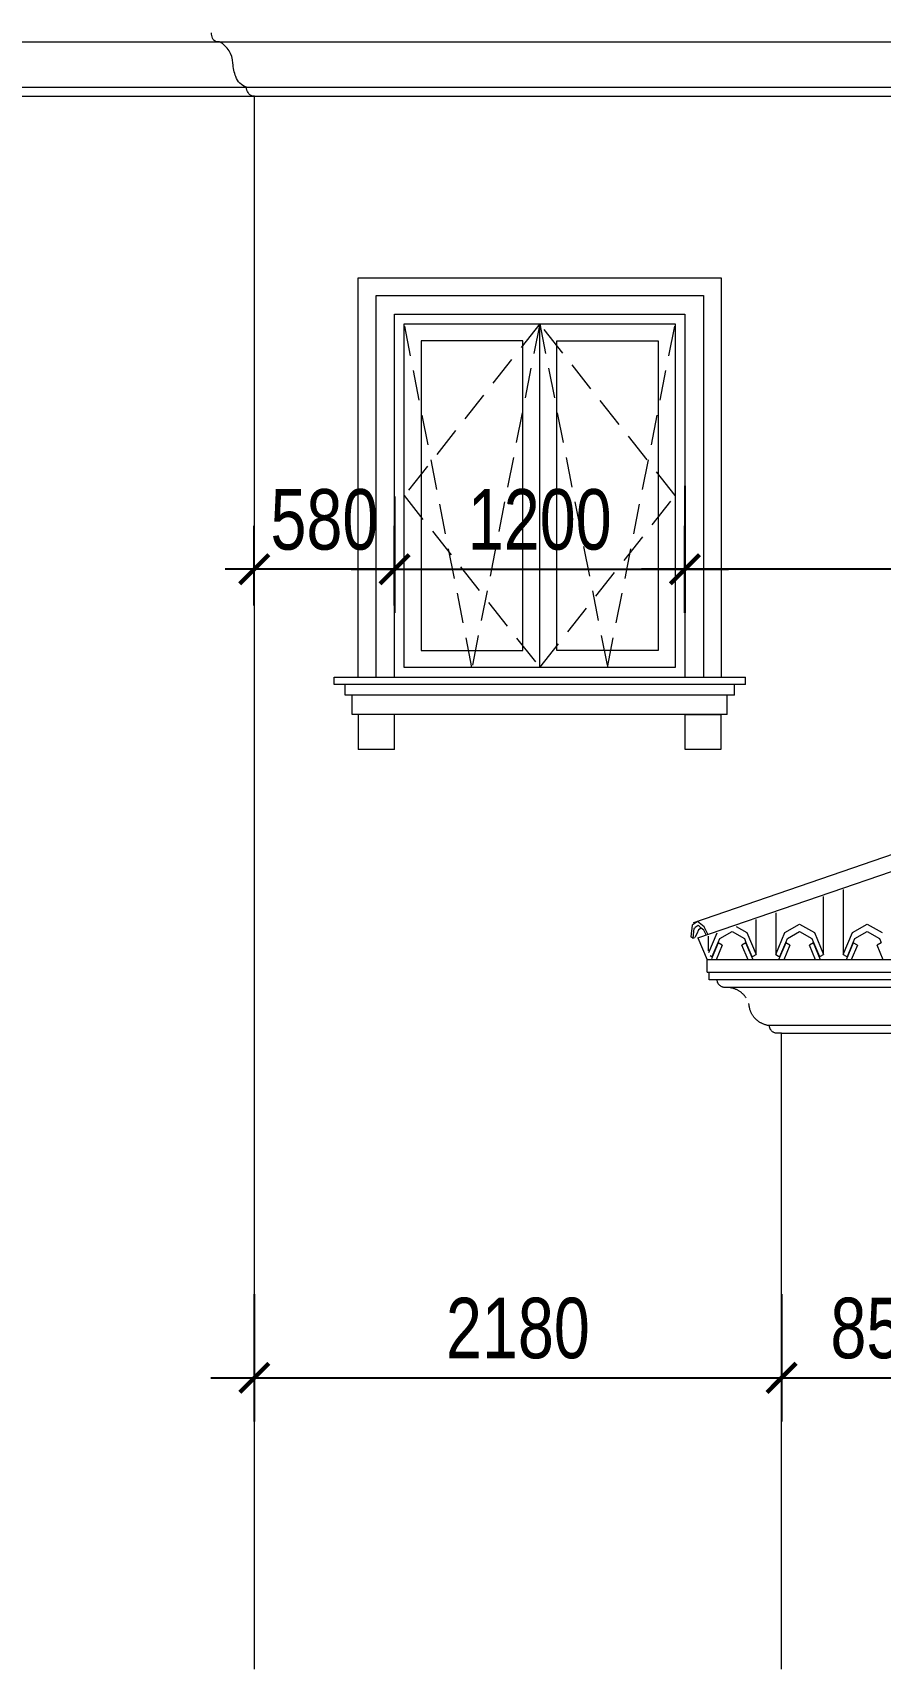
# Model space of a CAD drawing. Header units: millimetres. Extents: x -78046 to 260989, y -99288 to 158505.
# Drawn here: x 238567 to 242072, y -62981 to -56219 of the extents above; entities that cross this region are included whole.
import ezdxf
from ezdxf.xclip import XClip

# ---------------------------------------------------------------- set-up
doc = ezdxf.new("R2010")
doc.units = ezdxf.units.MM
doc.header["$LTSCALE"] = 100
doc.header["$XCLIPFRAME"] = 0
doc.header["$PDMODE"] = 98
doc.linetypes.add('HIDDEN', pattern=[0.375, 0.25, -0.125])
doc.layers.get('Defpoints').update_dxf_attribs({"lineweight": 13})
for name, color, linetype, lineweight in [('-DOOR', 137, 'Continuous', 9), ('-HATCH', 8, 'Continuous', 5), ('-HIDE', 3, 'HIDDEN', 13), ('-LINE1', 7, 'Continuous', 18)]:
    doc.layers.add(name, color=color, linetype=linetype, lineweight=lineweight)
doc.styles.add('AVANH', font='VHAVAN_2.TTF', dxfattribs={"width": 0.8})
doc.dimstyles.new('C_100A3', dxfattribs={"dimscale": 100, "dimtxt": 2.5, "dimasz": 1.2, "dimexe": 1.8, "dimexo": 0, "dimgap": 0.75, "dimtad": 1, "dimdec": 0, "dimzin": 0, "dimdsep": 46, "dimtxsty": 'AVANH', "dimblk": 'ARCHTICK', "dimcen": 0, "dimdle": 1.8, "dimclrd": 256, "dimclre": 256, "dimclrt": 7, "dimadec": 0, "dimazin": 0, "dimtfac": 0.0001, "dimtdec": 0, "dimtix": 1, "dimtmove": 2, "dimatfit": 3, "dimldrblk": 'ARCHTICK', "dimfxl": 1.8, "dimtolj": 1, "dimtzin": 0, "dimarcsym": 0})

# ---------------------------------------------------------------- blocks, each defined once
blk = doc.blocks.new('lancan')
for p, q in [((-1.1, 988.8), (6547.2, 988.8)), ((-1.1, 968.8), (6547.2, 968.8)), ((-1.1, 120), (6547.2, 120)), ((-1.1, 100), (6547.2, 100)), ((-1.1, 0), (6547.2, 0))]:
    blk.add_line(p, q)
blk = doc.blocks.new('erte')
for p, q in [((214070.7, -49738), (214070.7, -52249.4)), ((214268.8, -52249.4), (214268.8, -49738)), ((214350.1, -49738), (214350.1, -52249.4)), ((214548.2, -52249.4), (214548.2, -49738)), ((214629.5, -49738), (214629.5, -52249.4)), ((214108.5, -52159), (214169.7, -52124.5)), ((214169.7, -52124.5), (214230.9, -52159)), ((214387.9, -52159), (214449.1, -52124.5)), ((214449.1, -52124.5), (214510.3, -52159)), ((214667.3, -52159), (214728.5, -52124.5)), ((214728.5, -52124.5), (214789.7, -52159)), ((214070.7, -52249.4), (214108.5, -52159)), ((214112.2, -52201.7), (214082.9, -52271.6)), ((214087.6, -52258.9), (214112.2, -52200.2)), ((214112.2, -52200.2), (214119, -52184)), ((214112.2, -52201.7), (214112.2, -52200.2)), ((214129.1, -52211.2), (214112.2, -52201.7)), ((214119, -52184), (214169.7, -52155.3)), ((214169.7, -52155.3), (214220.5, -52184)), ((214227.3, -52201.7), (214210.4, -52211.2)), ((214220.5, -52184), (214227.3, -52200.2)), ((214227.3, -52200.2), (214227.3, -52201.7)), ((214227.3, -52200.2), (214251.9, -52258.9)), ((214256.6, -52271.6), (214227.3, -52201.7)), ((214230.9, -52159), (214268.8, -52249.4)), ((214350.1, -52249.4), (214387.9, -52159)), ((214391.6, -52201.7), (214362.3, -52271.6)), ((214367, -52258.9), (214391.6, -52200.2)), ((214391.6, -52200.2), (214398.4, -52184)), ((214391.6, -52201.7), (214391.6, -52200.2)), ((214408.5, -52211.2), (214391.6, -52201.7)), ((214398.4, -52184), (214449.1, -52155.3)), ((214449.1, -52155.3), (214499.9, -52184)), ((214506.7, -52201.7), (214489.8, -52211.2)), ((214499.9, -52184), (214506.7, -52200.2)), ((214506.7, -52200.2), (214506.7, -52201.7)), ((214506.7, -52200.2), (214531.3, -52258.9)), ((214536, -52271.6), (214506.7, -52201.7)), ((214510.3, -52159), (214548.2, -52249.4)), ((214629.5, -52249.4), (214667.3, -52159)), ((214671, -52201.7), (214641.7, -52271.6)), ((214646.4, -52258.9), (214671, -52200.2)), ((214671, -52200.2), (214677.8, -52184)), ((214671, -52201.7), (214671, -52200.2)), ((214687.9, -52211.2), (214671, -52201.7)), ((214677.8, -52184), (214728.5, -52155.3)), ((214728.5, -52155.3), (214779.3, -52184)), ((214786.1, -52201.7), (214769.2, -52211.2)), ((214779.3, -52184), (214786.1, -52200.2)), ((214070.7, -52249.4), (214082.9, -52256.3)), ((214082.9, -52256.3), (214087.6, -52258.9)), ((214129.1, -52211.2), (214103.8, -52271.6)), ((214235.7, -52271.6), (214210.4, -52211.2)), ((214251.9, -52258.9), (214256.5, -52256.3)), ((214256.5, -52256.3), (214268.8, -52249.4)), ((214350.1, -52249.4), (214362.3, -52256.3)), ((214362.3, -52256.3), (214367, -52258.9)), ((214408.5, -52211.2), (214383.2, -52271.6)), ((214515.1, -52271.6), (214489.8, -52211.2)), ((214531.3, -52258.9), (214535.9, -52256.3)), ((214535.9, -52256.3), (214548.2, -52249.4)), ((214629.5, -52249.4), (214641.7, -52256.3)), ((214641.7, -52256.3), (214646.4, -52258.9)), ((214687.9, -52211.2), (214662.6, -52271.6)), ((214794.5, -52271.6), (214769.2, -52211.2))]:
    blk.add_line(p, q)
blk = doc.blocks.new('_ARCHTICK')
at = {"const_width": 0.15}
blk.add_lwpolyline([(-0.5, -0.5), (0.5, 0.5)], dxfattribs=at)
blk = doc.blocks.new('*D273')
at = {"layer": 'Defpoints', "lineweight": -2, "transparency": 16777216}
for p, q in [((239483.3, -61431.1), (239483.3, -61957)), ((241663.3, -61431.1), (241663.3, -61957)), ((239303.3, -61777), (241843.3, -61777))]:
    blk.add_line(p, q, dxfattribs=at)
at = {"layer": 'Defpoints', "color": 0, "transparency": 16777216}
for p in [(239483.3, -61431.1), (241663.3, -61431.1), (241663.3, -61777)]:
    blk.add_point(p, dxfattribs=at)
at = {"layer": 'Defpoints', "lineweight": -2, "transparency": 16777216, "xscale": 120, "yscale": 120, "zscale": 120, "rotation": 180}
blk.add_blockref('_ARCHTICK', (239483.3, -61777), dxfattribs=at)
at = {"layer": 'Defpoints', "lineweight": -2, "transparency": 16777216, "xscale": 120, "yscale": 120, "zscale": 120}
blk.add_blockref('_ARCHTICK', (241663.3, -61777), dxfattribs=at)
at = {"layer": 'Defpoints', "color": 7, "transparency": 16777216, "insert": (240573.3, -61572.7), "char_height": 250, "attachment_point": 5, "style": 'AVANH'}
blk.add_mtext('\\A1;2180', dxfattribs=at)
blk = doc.blocks.new('*D276')
at = {"layer": 'Defpoints', "lineweight": -2, "transparency": 16777216}
for p, q in [((241663.3, -61572.3), (241663.3, -61957)), ((242513.8, -61572.3), (242513.8, -61957)), ((241483.3, -61777), (242693.8, -61777))]:
    blk.add_line(p, q, dxfattribs=at)
at = {"layer": 'Defpoints', "color": 0, "transparency": 16777216}
for p in [(241663.3, -61572.3), (242513.8, -61572.3), (242513.8, -61777)]:
    blk.add_point(p, dxfattribs=at)
at = {"layer": 'Defpoints', "lineweight": -2, "transparency": 16777216, "xscale": 120, "yscale": 120, "zscale": 120, "rotation": 180}
blk.add_blockref('_ARCHTICK', (241663.3, -61777), dxfattribs=at)
at = {"layer": 'Defpoints', "lineweight": -2, "transparency": 16777216, "xscale": 120, "yscale": 120, "zscale": 120}
blk.add_blockref('_ARCHTICK', (242513.8, -61777), dxfattribs=at)
at = {"layer": 'Defpoints', "color": 7, "transparency": 16777216, "insert": (242088.5, -61572.7), "char_height": 250, "attachment_point": 5, "style": 'AVANH'}
blk.add_mtext('\\A1;850', dxfattribs=at)
blk = doc.blocks.new('*D267')
at = {"layer": 'Defpoints', "lineweight": -2, "transparency": 16777216}
for p, q in [((240063.5, -58135.4), (240063.5, -58615.6)), ((241263.7, -58091.3), (241263.7, -58615.6)), ((239883.5, -58435.6), (241443.7, -58435.6))]:
    blk.add_line(p, q, dxfattribs=at)
at = {"layer": 'Defpoints', "color": 0, "transparency": 16777216}
for p in [(240063.5, -58135.4), (241263.7, -58091.3), (241263.7, -58435.6)]:
    blk.add_point(p, dxfattribs=at)
at = {"layer": 'Defpoints', "lineweight": -2, "transparency": 16777216, "xscale": 120, "yscale": 120, "zscale": 120, "rotation": 180}
blk.add_blockref('_ARCHTICK', (240063.5, -58435.6), dxfattribs=at)
at = {"layer": 'Defpoints', "lineweight": -2, "transparency": 16777216, "xscale": 120, "yscale": 120, "zscale": 120}
blk.add_blockref('_ARCHTICK', (241263.7, -58435.6), dxfattribs=at)
at = {"layer": 'Defpoints', "color": 7, "transparency": 16777216, "insert": (240663.6, -58231.3), "char_height": 250, "attachment_point": 5, "style": 'AVANH'}
blk.add_mtext('\\A1;1200', dxfattribs=at)
blk = doc.blocks.new('*D254')
at = {"layer": 'Defpoints', "lineweight": -2, "transparency": 16777216}
for p, q in [((241263.7, -58615.6), (241263.7, -58255.6)), ((244063.9, -58615.6), (244063.9, -58255.6)), ((244243.9, -58435.6), (241083.7, -58435.6))]:
    blk.add_line(p, q, dxfattribs=at)
at = {"layer": 'Defpoints', "color": 0, "transparency": 16777216}
for p in [(241263.7, -58435.6), (241263.7, -58615.6), (244063.9, -58615.6)]:
    blk.add_point(p, dxfattribs=at)
at = {"layer": 'Defpoints', "lineweight": -2, "transparency": 16777216, "xscale": 120, "yscale": 120, "zscale": 120, "rotation": 180}
blk.add_blockref('_ARCHTICK', (241263.7, -58435.6), dxfattribs=at)
at = {"layer": 'Defpoints', "lineweight": -2, "transparency": 16777216, "xscale": 120, "yscale": 120, "zscale": 120}
blk.add_blockref('_ARCHTICK', (244063.9, -58435.6), dxfattribs=at)
at = {"layer": 'Defpoints', "color": 7, "transparency": 16777216, "insert": (242663.8, -58231.3), "char_height": 250, "attachment_point": 5, "style": 'AVANH'}
blk.add_mtext('\\A1;2800', dxfattribs=at)
blk = doc.blocks.new('*D255')
at = {"layer": 'Defpoints', "lineweight": -2, "transparency": 16777216}
for p, q in [((239483.3, -58585.8), (239483.3, -58255.6)), ((240063.5, -58585.8), (240063.5, -58255.6)), ((239483.3, -58435.6), (239363.3, -58435.6)), ((240063.5, -58435.6), (239483.3, -58435.6)), ((240063.5, -58435.6), (240183.5, -58435.6))]:
    blk.add_line(p, q, dxfattribs=at)
at = {"layer": 'Defpoints', "color": 0, "transparency": 16777216}
for p in [(239483.3, -58435.6), (239483.3, -58585.8), (240063.5, -58585.8)]:
    blk.add_point(p, dxfattribs=at)
at = {"layer": 'Defpoints', "lineweight": -2, "transparency": 16777216, "xscale": 120, "yscale": 120, "zscale": 120}
blk.add_blockref('_ARCHTICK', (239483.3, -58435.6), dxfattribs=at)
at = {"layer": 'Defpoints', "lineweight": -2, "transparency": 16777216, "xscale": 120, "yscale": 120, "zscale": 120, "rotation": 180}
blk.add_blockref('_ARCHTICK', (240063.5, -58435.6), dxfattribs=at)
at = {"layer": 'Defpoints', "color": 7, "transparency": 16777216, "insert": (239773.4, -58231.3), "char_height": 250, "attachment_point": 5, "style": 'AVANH'}
blk.add_mtext('\\A1;580', dxfattribs=at)

msp = doc.modelspace()

# ---------------------------------------------------------------- linework, layer by layer
at = {"layer": '-DOOR', "lineweight": 9}
msp.add_line((240663.6, -58841.3), (240663.6, -57421.3), dxfattribs=at)
for points in [[(240103.5, -58841.3), (240103.5, -57421.3), (241223.7, -57421.3), (241223.7, -58841.3), (240103.5, -58841.3)], [(240593.6, -57491.3), (240173.5, -57491.3), (240173.5, -58771.3), (240593.6, -58771.3)], [(240733.6, -57491.3), (241153.7, -57491.3), (241153.7, -58771.3), (240733.6, -58771.3)]]:
    msp.add_lwpolyline(points, close=True, dxfattribs=at)
at = {"layer": '-HATCH'}
for p, q in [((237408, -56256.1), (252563.3, -56256.1)), ((237530, -56443.6), (252563.3, -56443.6)), ((239987.2, -58881.3), (239987.2, -57305)), ((239987.2, -57305), (241340, -57305)), ((241340, -57305), (241340, -58881.3)), ((241468.7, -58911.3), (239858.5, -58911.3)), ((241438.7, -58956.3), (239888.5, -58956.3)), ((241316.8, -59959), (242972.9, -59390.9)), ((241364.1, -60101.1), (247512.5, -60101.1)), ((244438.4, -60132.6), (241364.1, -60132.6)), ((247429.4, -60164.1), (241447.2, -60164.1)), ((241663.3, -60321.6), (241613.4, -60321.6)), ((244438.4, -60321.6), (241663.3, -60321.6))]:
    msp.add_line(p, q, dxfattribs=at)
at = {"layer": '-HIDE', "ltscale": 5}
for points in [[(240663.6, -57421.3), (240383.5, -58841.3), (240103.4, -57421.3)], [(240663.6, -57421.3), (240103.5, -58131.3), (240663.6, -58841.3), (241223.7, -58131.3), (240663.6, -57421.3)], [(240663.6, -57421.3), (240943.6, -58841.3), (241223.7, -57421.3)]]:
    msp.add_lwpolyline(points, dxfattribs=at)
at = {"layer": '-LINE1', "color": 0, "lineweight": 20}
for p, q in [((237563.3, -56481.1), (252563.3, -56481.1)), ((239483.3, -56481.1), (239483.3, -56581.1)), ((239483.3, -56581.1), (239483.3, -59681.1)), ((239913.5, -58881.3), (239913.5, -57231.3)), ((239913.5, -57231.3), (241413.7, -57231.3)), ((241413.7, -57231.3), (241413.7, -58881.3)), ((239813.5, -58911.3), (239813.5, -58881.3)), ((239813.5, -58881.3), (241513.7, -58881.3)), ((241513.7, -58911.3), (241513.7, -58881.3)), ((239858.5, -58911.3), (239813.5, -58911.3)), ((239858.5, -58956.3), (239858.5, -58911.3)), ((239888.5, -58956.3), (239858.5, -58956.3)), ((239888.5, -59036.3), (239888.5, -58956.3)), ((241438.7, -59036.3), (241438.7, -58956.3)), ((241468.7, -58956.3), (241438.7, -58956.3)), ((241468.7, -58956.3), (241468.7, -58911.3)), ((241513.7, -58911.3), (241468.7, -58911.3)), ((239913.5, -59036.3), (239888.5, -59036.3)), ((239913.5, -59036.3), (239913.5, -59037.1)), ((240063.5, -59036.3), (239913.5, -59036.3)), ((241263.7, -59036.3), (240063.5, -59036.3)), ((240063.5, -59180.6), (240063.5, -59036.3)), ((241263.7, -59035.2), (241413.7, -59035.2)), ((241413.7, -59036.3), (241263.7, -59036.3)), ((241263.7, -59036.3), (241263.7, -59179.5)), ((241438.7, -59036.3), (241413.7, -59036.3)), ((241413.7, -59179.5), (241413.7, -59036.3)), ((239913.5, -59037.1), (239913.5, -59180.6)), ((240063.5, -59180.6), (239913.5, -59180.6)), ((241413.7, -59180.6), (241263.7, -59180.6)), ((241300.8, -59894.9), (242963.4, -59324.9)), ((239483.3, -59681.1), (239483.3, -59881.1)), ((239483.3, -59881.1), (239483.3, -62981.1)), ((241294.1, -59905.9), (241288.3, -59953.9)), ((241302.2, -59900.2), (241294.1, -59905.9)), ((241302.2, -59900.2), (241300.8, -59894.9)), ((241315.3, -59890.7), (241302.2, -59900.2)), ((241318.6, -59907.9), (241306.4, -59916.6)), ((241343.9, -59913.9), (241315.3, -59890.7)), ((241322.5, -59911), (241318.6, -59907.9)), ((241331.6, -59918.5), (241322.5, -59911)), ((241359.3, -59946.6), (241343.9, -59913.9)), ((241296.2, -59960.3), (241288.3, -59953.9)), ((241301, -59920.5), (241296.2, -59960.3)), ((241296.2, -59960.3), (241304.6, -59957.8)), ((241306.3, -59916.7), (241301, -59920.5)), ((241312.8, -59941.7), (241304.6, -59957.8)), ((241306.3, -59916.7), (241306.3, -59916.4)), ((241320.6, -59926.1), (241312.8, -59941.7)), ((241316.8, -59959), (241355.3, -60049.1)), ((241331.6, -59918.5), (241320.6, -59926.1)), ((241342.3, -59927.2), (241331.6, -59918.5)), ((241350.3, -59944.1), (241342.3, -59927.2)), ((241352.4, -59948.6), (241350.3, -59944.1)), ((241355.3, -60049.2), (241355.3, -60049.1)), ((247508.4, -60049.2), (241355.3, -60049.1)), ((243925.1, -60049.2), (241355.3, -60049.2)), ((241355.3, -60101.1), (241355.3, -60049.2)), ((241355.3, -60101.1), (241364.1, -60101.1)), ((241364.1, -60132.6), (241364.1, -60101.1)), ((241397.4, -60132.6), (241364.1, -60132.6)), ((241397.4, -60134.7), (241397.4, -60132.6)), ((241397.6, -60136.7), (241397.4, -60134.7)), ((241398, -60138.8), (241397.6, -60136.7)), ((241398.5, -60140.8), (241398, -60138.8)), ((241399.1, -60142.7), (241398.5, -60140.8)), ((241399.9, -60144.7), (241399.1, -60142.7)), ((241400.8, -60146.6), (241399.9, -60144.7)), ((241401.8, -60148.4), (241400.8, -60146.6)), ((241403, -60150.1), (241401.8, -60148.4)), ((241404.2, -60151.8), (241403, -60150.1)), ((241405.6, -60153.4), (241404.2, -60151.8)), ((241407.1, -60154.9), (241405.6, -60153.4)), ((241408.7, -60156.3), (241407.1, -60154.9)), ((241410.4, -60157.6), (241408.7, -60156.3)), ((241412.1, -60158.8), (241410.4, -60157.6)), ((241414, -60159.9), (241412.1, -60158.8)), ((241415.9, -60160.9), (241414, -60159.9)), ((241417.9, -60161.7), (241415.9, -60160.9)), ((241419.9, -60162.4), (241417.9, -60161.7)), ((241422, -60163), (241419.9, -60162.4)), ((241424.1, -60163.5), (241422, -60163)), ((241426.3, -60163.9), (241424.1, -60163.5)), ((241428.4, -60164.1), (241426.3, -60163.9)), ((241430.6, -60164.1), (241428.4, -60164.1)), ((241447.2, -60164.1), (241430.6, -60164.1)), ((241449.8, -60164.5), (241447.2, -60164.1)), ((241452.4, -60164.9), (241449.8, -60164.5)), ((241455, -60165.4), (241452.4, -60164.9)), ((241457.6, -60166), (241455, -60165.4)), ((241460.1, -60166.6), (241457.6, -60166)), ((241462.6, -60167.3), (241460.1, -60166.6)), ((241465.2, -60168), (241462.6, -60167.3)), ((241467.6, -60168.9), (241465.2, -60168)), ((241470.1, -60169.7), (241467.6, -60168.9)), ((241472.5, -60170.7), (241470.1, -60169.7)), ((241474.9, -60171.7), (241472.5, -60170.7)), ((241477.3, -60172.8), (241474.9, -60171.7)), ((241479.7, -60173.9), (241477.3, -60172.8)), ((241482, -60175.1), (241479.7, -60173.9)), ((241484.3, -60176.4), (241482, -60175.1)), ((241486.5, -60177.7), (241484.3, -60176.4)), ((241488.7, -60179), (241486.5, -60177.7)), ((241490.9, -60180.5), (241488.7, -60179)), ((241493, -60181.9), (241490.9, -60180.5)), ((241495, -60183.5), (241493, -60181.9)), ((241497.1, -60185.1), (241495, -60183.5)), ((241499.1, -60186.7), (241497.1, -60185.1)), ((241501, -60188.4), (241499.1, -60186.7)), ((241502.9, -60190.1), (241501, -60188.4)), ((241504.7, -60191.9), (241502.9, -60190.1)), ((241506.5, -60193.8), (241504.7, -60191.9)), ((241508.2, -60195.6), (241506.5, -60193.8)), ((241509.9, -60197.6), (241508.2, -60195.6)), ((241511.5, -60199.5), (241509.9, -60197.6)), ((241513.1, -60201.5), (241511.5, -60199.5)), ((241514.6, -60203.6), (241513.1, -60201.5)), ((241516, -60205.7), (241514.6, -60203.6)), ((241517.4, -60207.8), (241516, -60205.7)), ((241528.4, -60233.1), (241527.7, -60230.7)), ((241529, -60235.5), (241528.4, -60233.1)), ((241529.5, -60237.9), (241529, -60235.5)), ((241530, -60240.4), (241529.5, -60237.9)), ((241530.7, -60245.3), (241530, -60240.4)), ((241531.2, -60247.8), (241530.7, -60245.3)), ((241531.7, -60250.2), (241531.2, -60247.8)), ((241532.3, -60252.7), (241531.7, -60250.2)), ((241532.9, -60255.1), (241532.3, -60252.7)), ((241533.7, -60257.5), (241532.9, -60255.1)), ((241534.5, -60259.9), (241533.7, -60257.5)), ((241535.3, -60262.2), (241534.5, -60259.9)), ((241536.3, -60264.5), (241535.3, -60262.2)), ((241537.3, -60266.9), (241536.3, -60264.5)), ((241538.3, -60269.1), (241537.3, -60266.9)), ((241539.5, -60271.4), (241538.3, -60269.1)), ((241540.7, -60273.6), (241539.5, -60271.4)), ((241541.9, -60275.8), (241540.7, -60273.6)), ((241543.2, -60278), (241541.9, -60275.8)), ((241544.6, -60280.1), (241543.2, -60278)), ((241546.1, -60282.2), (241544.6, -60280.1)), ((241547.6, -60284.2), (241546.1, -60282.2)), ((241549.1, -60286.2), (241547.6, -60284.2)), ((241550.8, -60288.2), (241549.1, -60286.2)), ((241552.4, -60290.1), (241550.8, -60288.2)), ((241554.2, -60292), (241552.4, -60290.1)), ((241555.9, -60293.8), (241554.2, -60292)), ((241557.8, -60295.6), (241555.9, -60293.8)), ((241559.7, -60297.3), (241557.8, -60295.6)), ((241561.6, -60299), (241559.7, -60297.3)), ((241563.6, -60300.7), (241561.6, -60299)), ((241565.6, -60302.3), (241563.6, -60300.7)), ((241567.7, -60303.8), (241565.6, -60302.3)), ((241569.8, -60305.3), (241567.7, -60303.8)), ((241572, -60306.7), (241569.8, -60305.3)), ((241574.2, -60308.1), (241572, -60306.7)), ((241576.4, -60309.4), (241574.2, -60308.1)), ((241578.7, -60310.6), (241576.4, -60309.4)), ((241581, -60311.8), (241578.7, -60310.6)), ((241583.3, -60313), (241581, -60311.8)), ((241585.7, -60314), (241583.3, -60313)), ((241588.1, -60315.1), (241585.7, -60314)), ((241590.6, -60316), (241588.1, -60315.1)), ((241593, -60316.9), (241590.6, -60316)), ((241595.5, -60317.7), (241593, -60316.9)), ((241598, -60318.5), (241595.5, -60317.7)), ((241600.5, -60319.2), (241598, -60318.5)), ((241603.1, -60319.8), (241600.5, -60319.2)), ((241605.7, -60320.3), (241603.1, -60319.8)), ((241608.2, -60320.8), (241605.7, -60320.3)), ((241610.8, -60321.3), (241608.2, -60320.8)), ((241613.4, -60321.6), (241610.8, -60321.3)), ((241613.5, -60323.7), (241613.4, -60321.6)), ((241613.7, -60325.7), (241613.5, -60323.7)), ((241614.1, -60327.8), (241613.7, -60325.7)), ((241614.6, -60329.8), (241614.1, -60327.8)), ((241615.2, -60331.7), (241614.6, -60329.8)), ((241616, -60333.7), (241615.2, -60331.7)), ((241616.9, -60335.6), (241616, -60333.7)), ((241617.9, -60337.4), (241616.9, -60335.6)), ((241619, -60339.1), (241617.9, -60337.4)), ((241620.3, -60340.8), (241619, -60339.1)), ((241621.7, -60342.4), (241620.3, -60340.8)), ((241623.2, -60343.9), (241621.7, -60342.4)), ((241624.8, -60345.3), (241623.2, -60343.9)), ((241626.4, -60346.6), (241624.8, -60345.3)), ((241628.2, -60347.8), (241626.4, -60346.6)), ((241630.1, -60348.9), (241628.2, -60347.8)), ((241632, -60349.9), (241630.1, -60348.9)), ((241634, -60350.7), (241632, -60349.9)), ((241636, -60351.4), (241634, -60350.7)), ((241638.1, -60352), (241636, -60351.4)), ((241640.2, -60352.5), (241638.1, -60352)), ((241642.3, -60352.9), (241640.2, -60352.5)), ((241644.5, -60353.1), (241642.3, -60352.9)), ((241646.7, -60353.1), (241644.5, -60353.1)), ((241663.3, -60353.1), (241646.7, -60353.1)), ((241663.3, -60353.1), (247213.3, -60353.1)), ((241663.3, -62981), (241663.3, -60353.1))]:
    msp.add_line(p, q, dxfattribs=at)
msp.add_lwpolyline([(239484.1, -56481.1), (239475.7, -56481.1, -0.294301), (239450.8, -56443.6, -0.229657), (239407.3, -56400.1, -0.094663), (239395.4, -56344.4, 0.263097), (239339.9, -56256.1), (239328, -56256.1, -0.266048), (239310.7, -56240.5, -0.098508), (239306.6, -56218.6)], format="xyb", dxfattribs=at)
msp.add_lwpolyline([(240063.5, -58881.3), (240063.5, -57381.3), (241263.7, -57381.3), (241263.7, -58881.3)], dxfattribs=at)

# ---------------------------------------------------------------- block references
at = {"layer": '-HATCH'}
ref = msp.add_blockref('lancan', (236623.9, -59646.1), dxfattribs=at)
XClip(ref).set_block_clipping_path([(652.7974934327, -0.0179946511), (939.4241429163, 988.8193514659)])
ref = msp.add_blockref('erte', (27289, -7777.5), dxfattribs=at)
XClip(ref).set_block_clipping_path([(214086.2526541227, -52271.6952814178), (214047.728127484, -52181.5052305912), (215703.8300195085, -51613.4042614382), (218585.1834630647, -51613.4042614382), (220229.290407309, -52178.1475544088), (220189.3293608086, -52271.5479980054)])
ref = msp.add_blockref('lancan', (235775, -62946.1), dxfattribs=at)
XClip(ref).set_block_clipping_path([(587.9949832604, -0.0179946511), (1487.9949832603, 1034.1774928608)])
at = {"layer": '-HATCH', "color": 2}
ref = msp.add_blockref('lancan', (241931.3, -62946.1), dxfattribs=at)
XClip(ref).set_block_clipping_path([(582.4846733163, -35.398332183), (2082.1354565184, 1052.1524007141)])

# ---------------------------------------------------------------- dimensions: what is measured, and where the dimension line sits
at = {"layer": 'Defpoints', "color": 2}
for base, p1, p2, picture, middle in [((239483.3, -58435.6), (240063.5, -58585.8), (239483.3, -58585.8), '*D255', (239773.4, -58231.3)), ((241263.7, -58435.6), (240063.5, -58135.4), (241263.7, -58091.3), '*D267', (240663.6, -58231.3)), ((241263.7, -58435.6), (244063.9, -58615.6), (241263.7, -58615.6), '*D254', (242663.8, -58231.3)), ((241663.3, -61777), (239483.3, -61431.1), (241663.3, -61431.1), '*D273', (240573.3, -61572.7)), ((242513.7591, -61776.9533), (241663.2985, -61572.3281), (242513.7591, -61572.3282), '*D276', (242088.5288, -61572.6572))]:
    dim = msp.add_linear_dim(base=base, p1=p1, p2=p2, dimstyle='C_100A3', dxfattribs=at)
    dim.commit()
    dim.dimension.update_dxf_attribs({"geometry": picture, "text_midpoint": middle})

doc.saveas('drawing.dxf')
